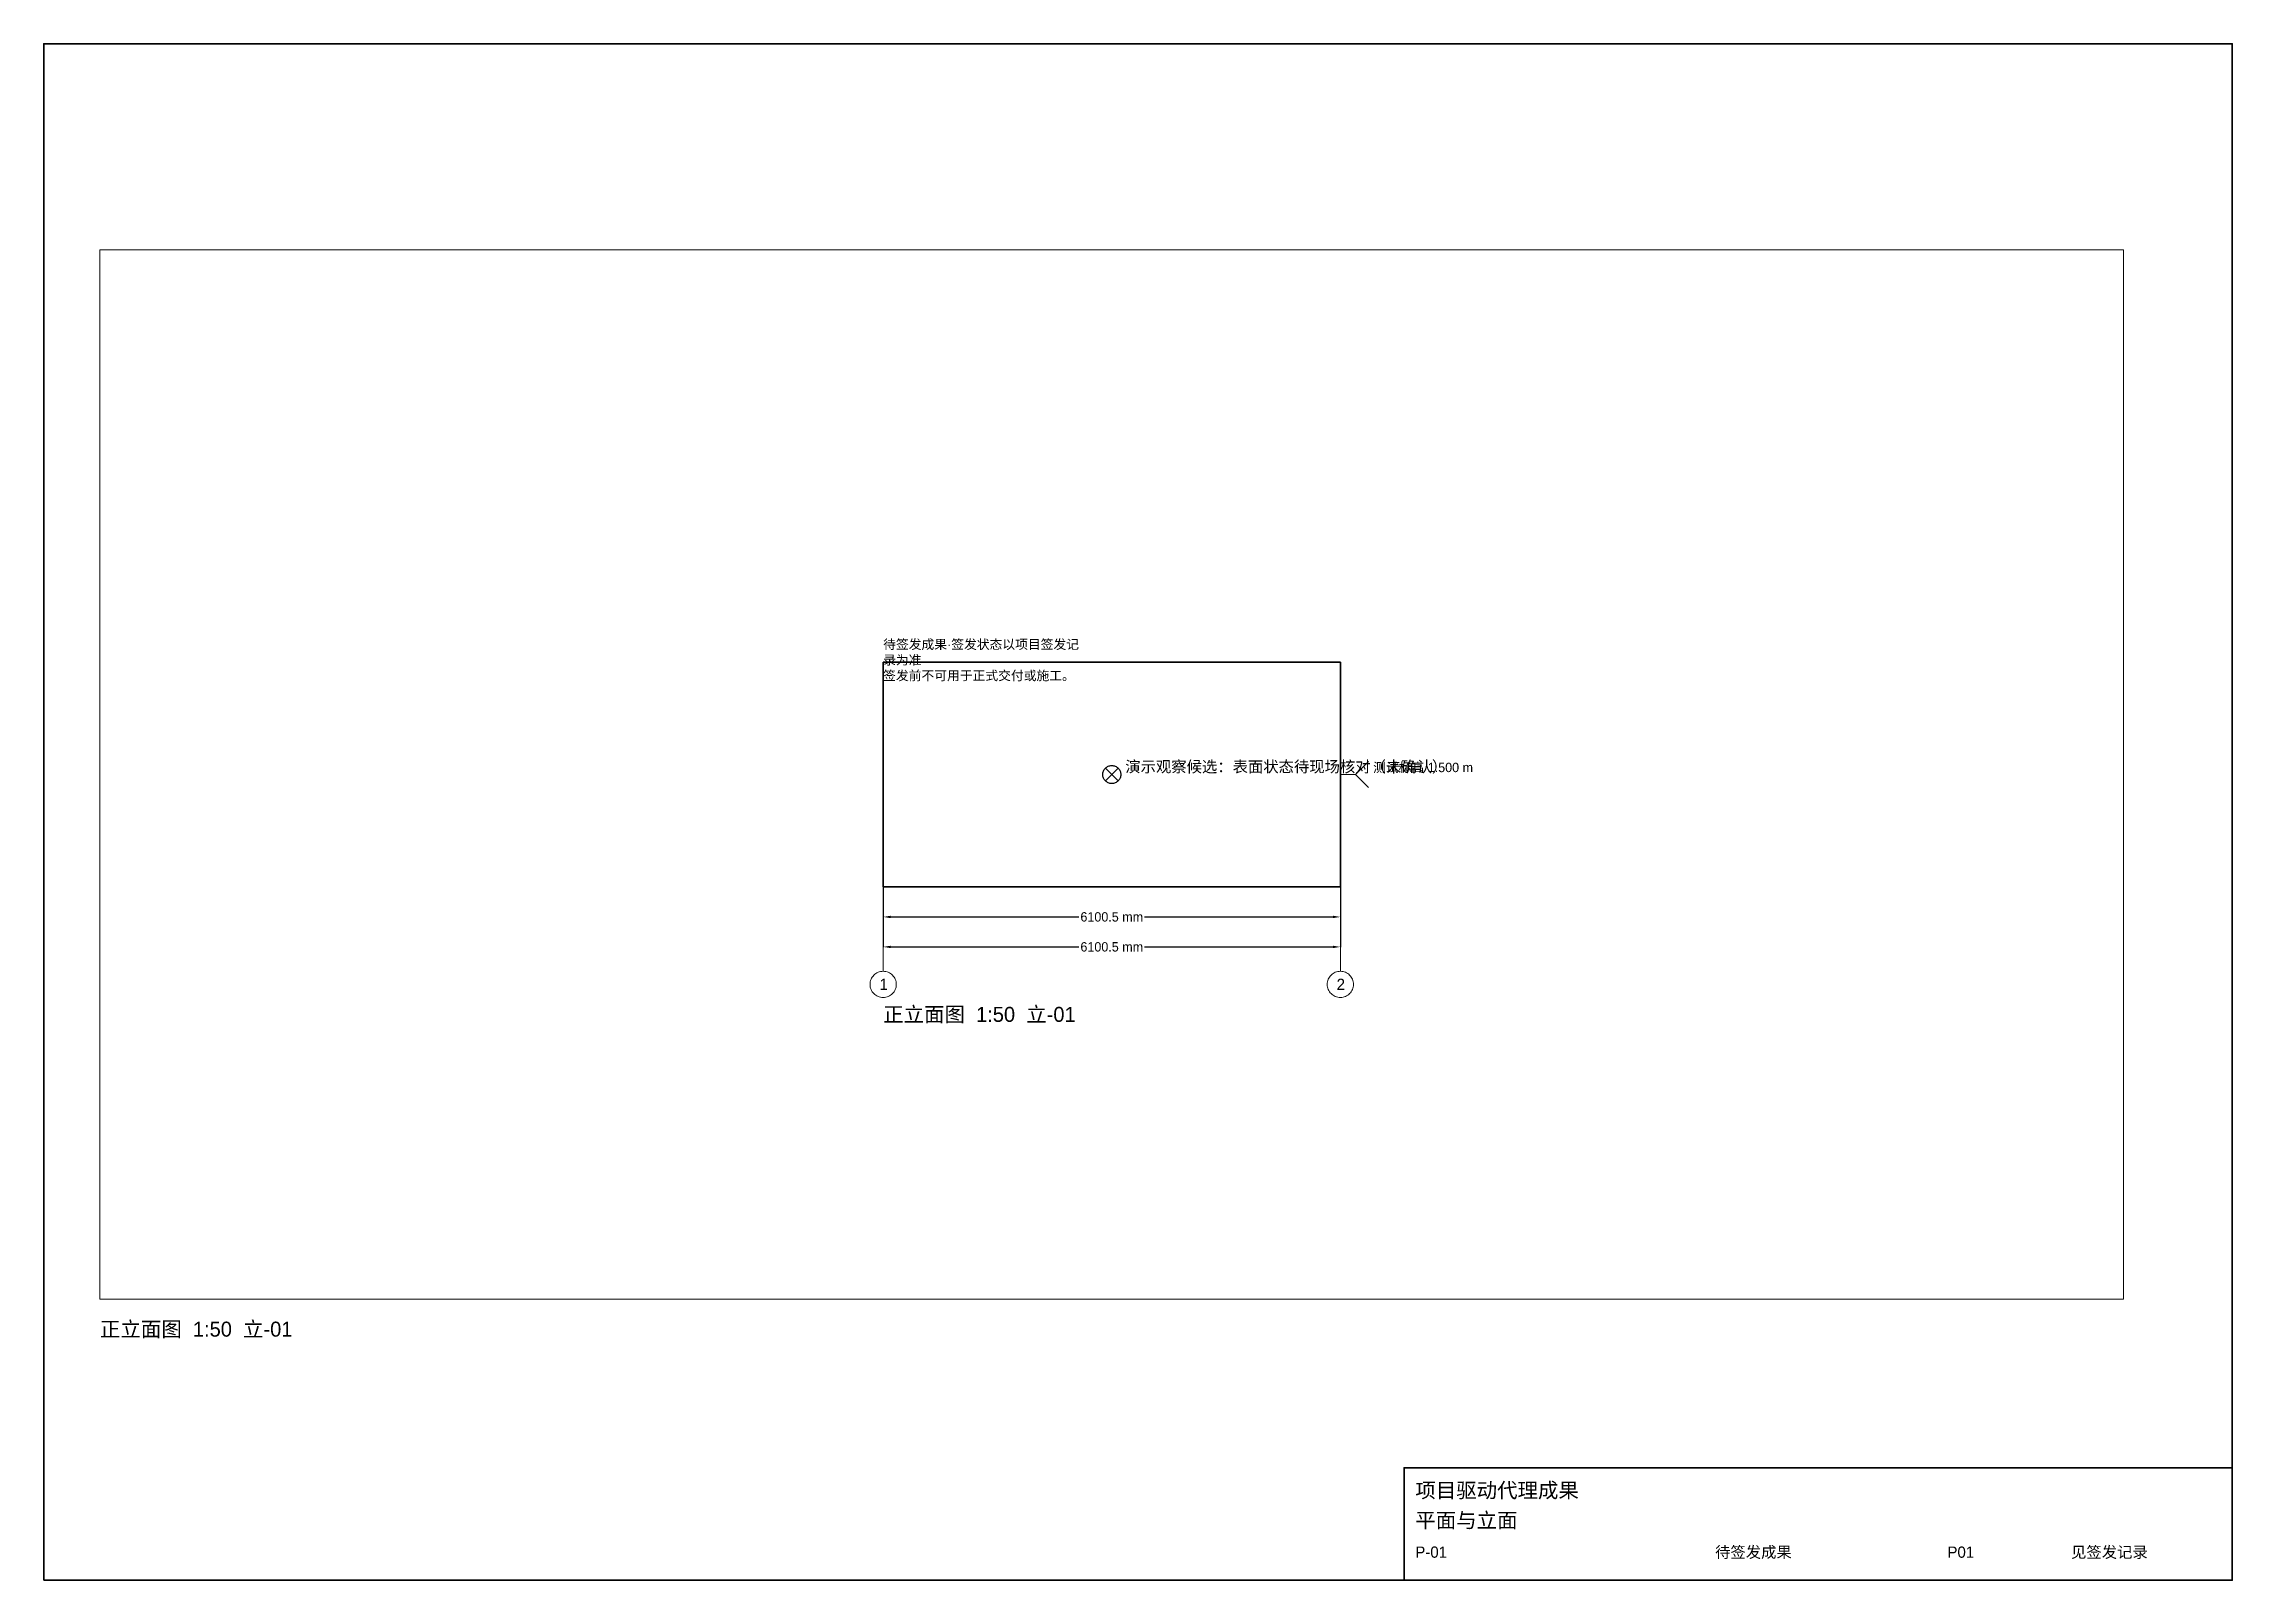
# Paper-space layout 'P-01' of a CAD drawing. Header units: millimetres. Extents: x 5 to 589, y 5 to 415.
# The model-space entities are those that its viewports show. They can reach past a viewport. Long polylines and large blocks are cut down to what shows.
import ezdxf

# ---------------------------------------------------------------- set-up
doc = ezdxf.new("R2010")
doc.units = ezdxf.units.MM
doc.linetypes.add('GJ-CENTER', pattern=[39, 24, -6, 3, -6])
doc.linetypes.add('GJ-DASHED', pattern=[18, 12, -6])
for name, color, linetype, lineweight in [('GJ-AXIS', 4, 'GJ-CENTER', 13), ('GJ-CONDITION', 1, 'GJ-DASHED', 30), ('GJ-DIMENSION', 2, 'Continuous', 18), ('GJ-FRAME', 7, 'Continuous', 35), ('GJ-OUTLINE', 7, 'Continuous', 35), ('GJ-TEXT', 7, 'Continuous', 18)]:
    doc.layers.add(name, color=color, linetype=linetype, lineweight=lineweight)
doc.styles.add('GJ-TEXT', font='GujianSansSC-Regular.ttf')
doc.dimstyles.new('GJ-DIM', dxfattribs={"dimtxt": 125, "dimasz": 100, "dimexe": 1.25, "dimexo": 0.625, "dimtad": 1, "dimdec": 8, "dimdsep": 46, "dimtxsty": 'GJ-TEXT', "dimcen": 2.5, "dimazin": 3, "dimtfac": 1, "dimtmove": 0, "dimatfit": 3})

# ---------------------------------------------------------------- blocks, each defined once
blk = doc.blocks.new('GJ_TITLEBLOCK')
at = {"layer": 'GJ-FRAME'}
blk.add_lwpolyline([(0, 0), (221, 0), (221, 30), (0, 30), (0, 0)], dxfattribs=at)
at = {"layer": 'GJ-TEXT', "style": 'GJ-TEXT'}
for tag, p, height in [('PROJECT', (3, 22), 4), ('TITLE', (3, 14), 4), ('NUMBER', (3, 6), 3), ('STATUS', (83, 6), 3), ('REVISION', (145, 6), 3), ('DATE', (178, 6), 3)]:
    blk.add_attdef(tag, p, '', height=height, dxfattribs=at)
blk = doc.blocks.new('_CLOSEDFILLED')
at = {"color": 0, "linetype": 'BYBLOCK'}
blk.add_solid([(-1, 0.16), (0, 0), (-1, -0.16)], dxfattribs=at)
blk = doc.blocks.new('*D1')
for p, q in [((0, -0.625), (0, -801.25)), ((6100.5, -0.625), (6100.5, -801.25)), ((100, -800), (2612.75, -800)), ((3487.75, -800), (6000.5, -800))]:
    blk.add_line(p, q)
at = {"layer": 'Defpoints'}
for p in [(0, 0), (6100.5, 0), (0, -800)]:
    blk.add_point(p, dxfattribs=at)
at = {"layer": 'GJ-DIMENSION', "xscale": 100, "yscale": 100, "rotation": 180}
blk.add_blockref('_CLOSEDFILLED', (0, -800), dxfattribs=at)
at = {"layer": 'GJ-DIMENSION', "xscale": 100, "yscale": 100}
blk.add_blockref('_CLOSEDFILLED', (6100.5, -800), dxfattribs=at)
at = {"layer": 'GJ-DIMENSION', "insert": (3050.25, -800), "char_height": 125, "attachment_point": 5, "style": 'GJ-TEXT'}
blk.add_mtext('6100.5 mm', dxfattribs=at)
blk = doc.blocks.new('*D2')
for p, q in [((-0.000048, -0.625), (-0.000048, -401.25)), ((6100.499952, -0.625), (6100.499952, -401.25)), ((99.999952, -400), (2612.749952, -400)), ((3487.749952, -400), (6000.499952, -400))]:
    blk.add_line(p, q)
at = {"layer": 'Defpoints'}
for p in [(-0.000048, 0), (6100.499952, 0), (-0.000048, -400)]:
    blk.add_point(p, dxfattribs=at)
at = {"layer": 'GJ-DIMENSION', "xscale": 100, "yscale": 100, "rotation": 180}
blk.add_blockref('_CLOSEDFILLED', (-0.000048, -400), dxfattribs=at)
at = {"layer": 'GJ-DIMENSION', "xscale": 100, "yscale": 100}
blk.add_blockref('_CLOSEDFILLED', (6100.499952, -400), dxfattribs=at)
at = {"layer": 'GJ-DIMENSION', "insert": (3050.249952, -400), "char_height": 125, "attachment_point": 5, "style": 'GJ-TEXT'}
blk.add_mtext('6100.5 mm', dxfattribs=at)
blk = doc.blocks.new('GJ_CONDITION_MARK')
at = {"layer": 'GJ-CONDITION'}
for p, q in [((-85, -85), (85, 85)), ((-85, 85), (85, -85))]:
    blk.add_line(p, q, dxfattribs=at)
blk.add_circle((0, 0), 120, dxfattribs=at)

msp = doc.modelspace()

# ---------------------------------------------------------------- linework, layer by layer
at = {"layer": 'GJ-AXIS'}
for p, q in [((-0.000048, 3000), (-0.000048, -1125)), ((6100.499952, 3000), (6100.499952, -1125))]:
    msp.add_line(p, q, dxfattribs=at)
for centre in [(-0.000048, -1300), (6100.499952, -1300)]:
    msp.add_circle(centre, 175, dxfattribs=at)
at = {"layer": 'GJ-DIMENSION'}
for p, q in [((6100.499868, 1500.5), (6300.499868, 1500.5)), ((6300.499868, 1500.5), (6475.499868, 1675.5)), ((6300.499868, 1500.5), (6475.499868, 1325.5))]:
    msp.add_line(p, q, dxfattribs=at)
at = {"layer": 'GJ-OUTLINE'}
for p, q in [((0, 0), (0, 3000)), ((0, 3000), (6100.499868, 3000)), ((0, 3000), (6100.499868, 3000)), ((0, 0), (0, 3000)), ((6100.499868, 0), (6100.499868, 3000)), ((6100.499868, 0), (6100.499868, 3000)), ((0, 0), (6100.499868, 0)), ((0, 0), (6100.499868, 0))]:
    msp.add_line(p, q, dxfattribs=at)

# ---------------------------------------------------------------- block references
at = {"layer": 'GJ-CONDITION'}
msp.add_blockref('GJ_CONDITION_MARK', (3050.249934, 1500), dxfattribs=at)

# ---------------------------------------------------------------- texts
at = {"layer": 'GJ-AXIS', "style": 'GJ-TEXT'}
for s, p in [('1', (-50.000048, -1375)), ('2', (6050.499952, -1375))]:
    msp.add_text(s, height=150, dxfattribs=at).set_placement(p)
at = {"layer": 'GJ-CONDITION', "insert": (3230.249934, 1680), "char_height": 150, "attachment_point": 1, "style": 'GJ-TEXT'}
msp.add_mtext('演示观察候选：表面状态待现场核对（未确认）', dxfattribs=at)
at = {"layer": 'GJ-DIMENSION', "style": 'GJ-TEXT'}
msp.add_text('测试标高 1.500 m', height=125, dxfattribs=at).set_placement((6537.999868, 1531.75))
at = {"layer": 'GJ-TEXT', "style": 'GJ-TEXT'}
msp.add_text('正立面图  1:50  立-01', height=200, dxfattribs=at).set_placement((0, -1800))
at = {"layer": 'GJ-TEXT', "insert": (0, 3300), "char_height": 125, "width": 2745.2249406, "attachment_point": 1, "style": 'GJ-TEXT'}
msp.add_mtext('待签发成果·签发状态以项目签发记录为准\\P签发前不可用于正式交付或施工。', dxfattribs=at)

# ---------------------------------------------------------------- dimensions: what is measured, and where the dimension line sits
at = {"layer": 'GJ-DIMENSION'}
for base, p1, p2, picture, middle in [((-0.000048, -400), (-0.000048, 0), (6100.499952, 0), '*D2', (3050.249952, -400)), ((0, -800), (0, 0), (6100.5, 0), '*D1', (3050.25, -800))]:
    dim = msp.add_linear_dim(base=base, p1=p1, p2=p2, dimstyle='GJ-DIM', override={"dimpost": '<> mm'}, dxfattribs=at)
    dim.commit()
    dim.dimension.update_dxf_attribs({"geometry": picture, "text_midpoint": middle})

psp = doc.layouts.new('P-01')

# ---------------------------------------------------------------- linework, layer by layer
at = {"layer": 'GJ-FRAME'}
psp.add_lwpolyline([(5, 5), (589, 5), (589, 415), (5, 415), (5, 5)], dxfattribs=at)

# ---------------------------------------------------------------- block references
psp.add_blockref('GJ_TITLEBLOCK', (368, 5), dxfattribs=at).add_auto_attribs({'PROJECT': '项目驱动代理成果', 'TITLE': '平面与立面', 'NUMBER': 'P-01', 'STATUS': '待签发成果', 'REVISION': 'P01', 'DATE': '见签发记录'})

# ---------------------------------------------------------------- texts
at = {"layer": 'GJ-TEXT', "insert": (20, 74), "char_height": 4, "attachment_point": 1, "style": 'GJ-TEXT'}
psp.add_mtext('正立面图  1:50  立-01', dxfattribs=at)

# ---------------------------------------------------------------- viewports
at = {"layer": 'GJ-FRAME'}
psp.add_viewport(center=(290, 220), size=(540, 280), view_center_point=(3050.249934, 1500), view_height=14000, dxfattribs=at)

doc.saveas('drawing.dxf')
